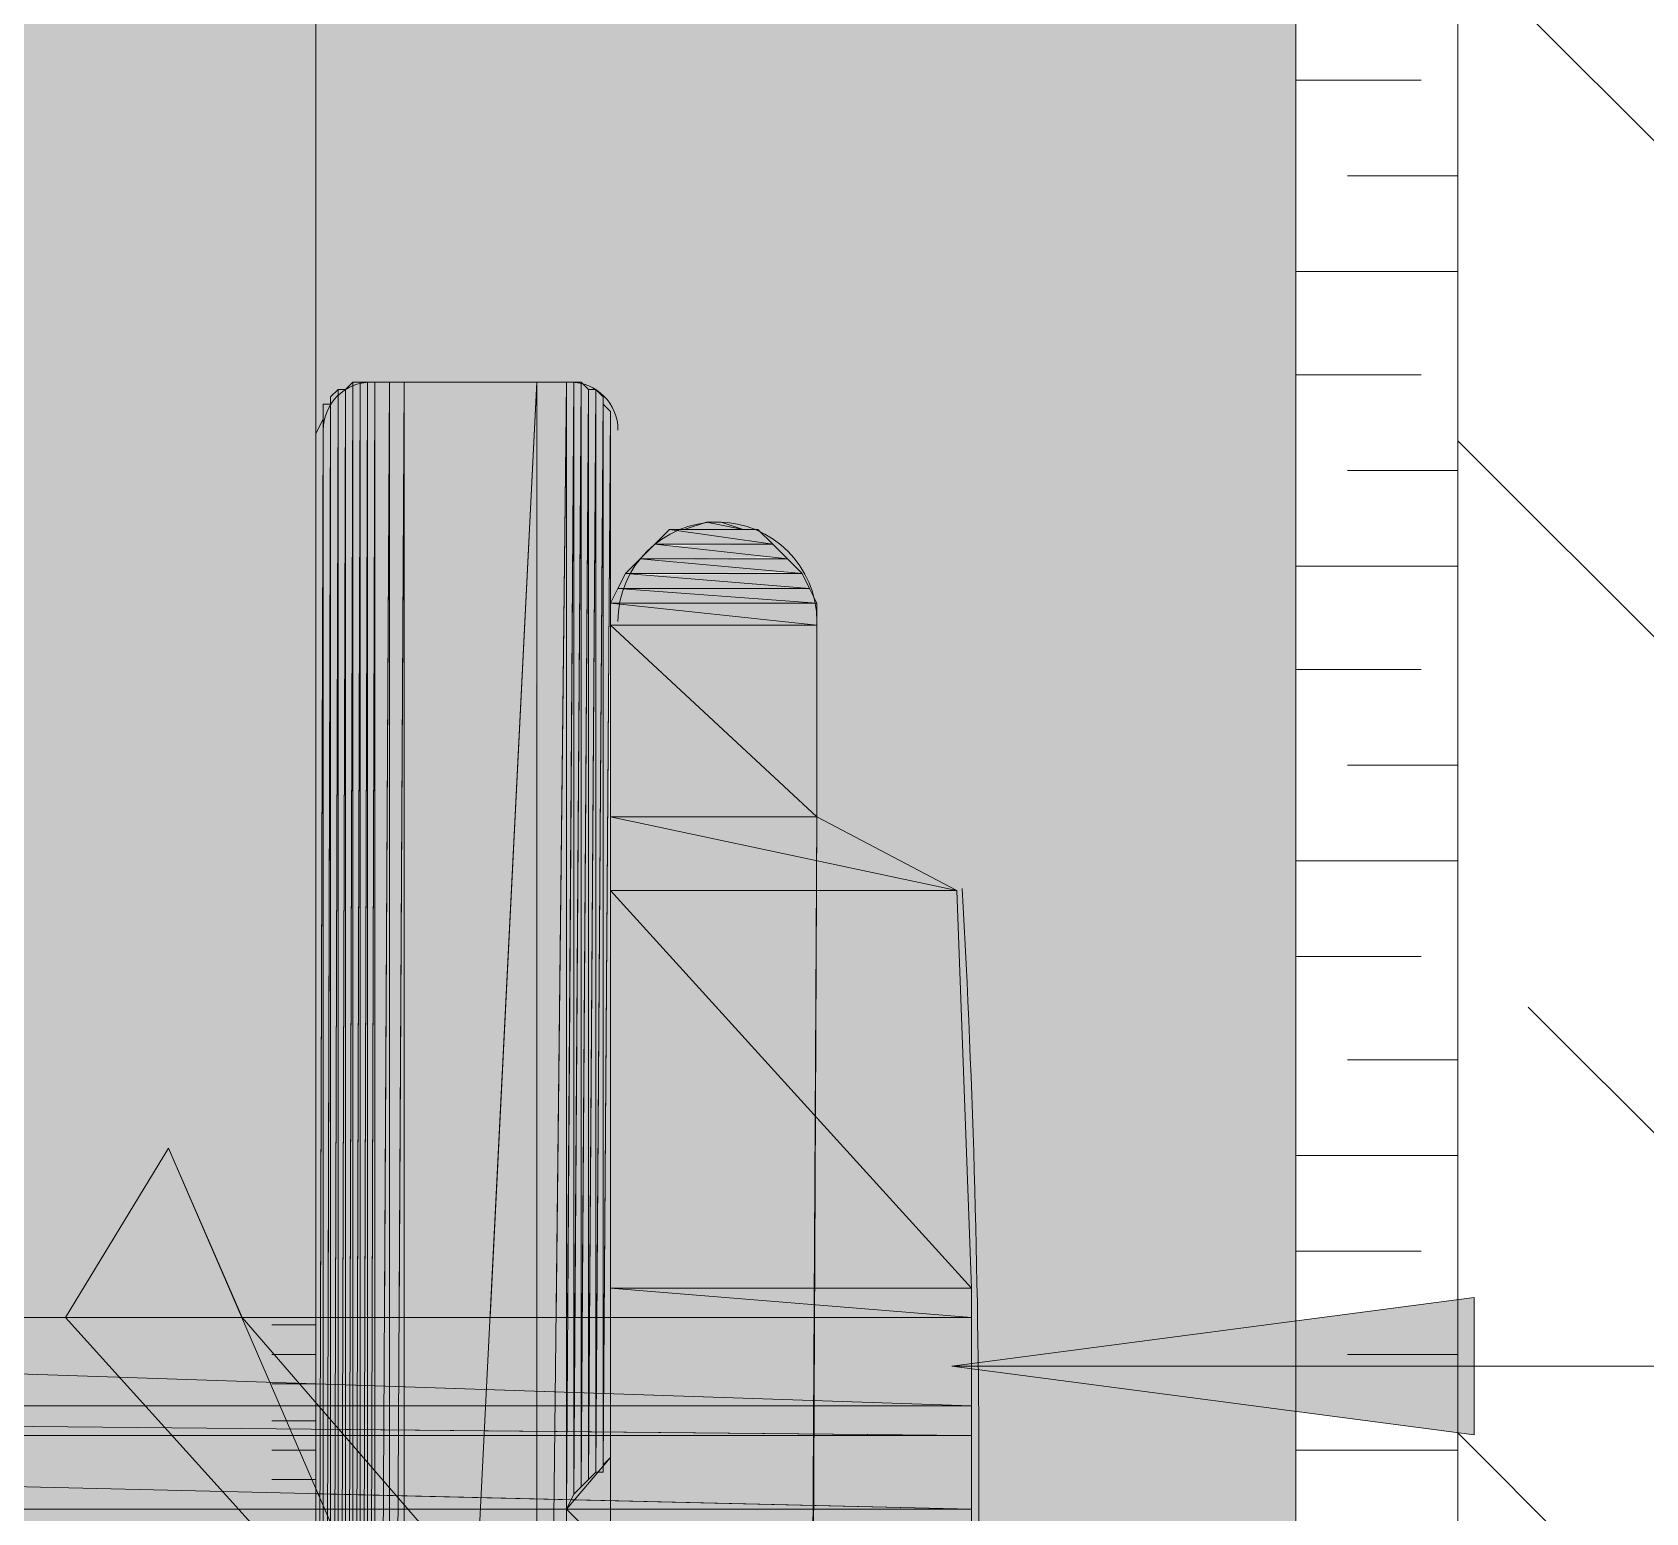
# Model space of a CAD drawing. Header units: millimetres. Extents: x 2518 to 53621, y 2061 to 18648.
# Drawn here: x 26799.8 to 27263.4, y 9406.5 to 9831.9 of the extents above; entities that cross this region are included whole.
import ezdxf

# ---------------------------------------------------------------- set-up
doc = ezdxf.new("R2010")
doc.units = ezdxf.units.MM
for name, color, linetype, lineweight in [('A-DETL', 7, 'Continuous', 9), ('A-DETL-6', 7, 'Continuous', 5), ('A-DETL-GENF', 7, 'Continuous', 9), ('G-ANNO-TEXT', 7, 'Continuous', 9)]:
    doc.layers.add(name, color=color, linetype=linetype, lineweight=lineweight)
doc.layers.add('A-DETL-GENF-1', color=7, linetype='Continuous', lineweight=9, true_color=0xd2d2d2)
doc.layers.add('A-DETL-GENF-13', color=7, linetype='Continuous', lineweight=9, true_color=0xdddddd)

msp = doc.modelspace()

# ---------------------------------------------------------------- hatches: boundary and pattern name
at = {"layer": 'A-DETL-GENF'}
h = msp.add_hatch(dxfattribs=at)
h.set_pattern_fill('FP_11', color=256, style=0, pattern_type=2)
h.set_pattern_definition([(135, (18390.64, 0), (-142.562, -142.562), []), (135, (18533.2, 0), (-142.562, -142.562), [252.016, -50.403, 1.676, -48.727])])
h.paths.add_polyline_path([(27209.4241, 8313.2378), (27416.8575, 8313.2378), (27416.8575, 9113.3378), (27613.7075, 9113.3378), (27613.7075, 8313.2378), (28136.5241, 8313.2378), (28136.5241, 13780.5878), (27209.4241, 13780.5878), (27209.4241, 8876.6997)])
h.paths.add_polyline_path([(27868.7658, 8333.4769), (27840.0045, 8337.2634), (27813.2033, 8348.3648), (27790.1886, 8366.0247), (27772.5287, 8389.0394), (27761.4273, 8415.8406), (27757.6408, 8444.6019), (27757.6408, 10130.3079), (27761.4273, 10159.0691), (27772.5287, 10185.8704), (27790.1886, 10208.8851), (27813.2033, 10226.5449), (27840.0045, 10237.6464), (27868.7658, 10241.4329), (27897.5271, 10237.6464), (27924.3283, 10226.5449), (27947.3431, 10208.8851), (27965.0029, 10185.8704), (27976.1043, 10159.0691), (27979.8908, 10130.3079), (27979.8908, 8444.6019), (27976.1043, 8415.8406), (27965.0029, 8389.0394), (27947.3431, 8366.0247), (27924.3283, 8348.3648), (27897.5271, 8337.2634)])
h = msp.add_hatch(color=256, dxfattribs=at)
h.paths.add_polyline_path([(26889.8075, 8979.9878), (26890.8569, 9352.5212), (26889.8075, 9352.5212), (26889.8075, 8982.1045)])
h.paths.add_polyline_path([(26889.8075, 9462.5878), (26891.1669, 9462.5878), (26891.9241, 9731.4045), (26889.8075, 9729.2878)])
h = msp.add_hatch(color=256, dxfattribs=at)
h.paths.add_polyline_path([(26891.9241, 8977.8712), (26891.9241, 9352.5212), (26890.8569, 9352.5212), (26889.8075, 8979.9878)])
h.paths.add_polyline_path([(26891.1669, 9462.5878), (26891.9241, 9462.5878), (26891.9241, 9731.4045)])
h = msp.add_hatch(color=256, dxfattribs=at)
h.paths.add_polyline_path([(26891.9241, 8977.8712), (26892.9765, 9352.5212), (26891.9241, 9352.5212), (26891.9241, 8979.9878)])
h.paths.add_polyline_path([(26891.9241, 9462.5878), (26893.2857, 9462.5878), (26894.0408, 9731.4045), (26891.9241, 9731.4045)])
h = msp.add_hatch(color=256, dxfattribs=at)
h.paths.add_polyline_path([(26894.0408, 8975.7545), (26894.0408, 9352.5212), (26892.9765, 9352.5212), (26891.9241, 8977.8712)])
h.paths.add_polyline_path([(26893.2857, 9462.5878), (26894.0408, 9462.5878), (26894.0408, 9731.4045)])
h = msp.add_hatch(color=256, dxfattribs=at)
h.paths.add_polyline_path([(26894.0408, 8975.7545), (26895.0962, 9352.5212), (26894.0408, 9352.5212), (26894.0408, 8977.8712)])
h.paths.add_polyline_path([(26894.0408, 9462.5878), (26895.4045, 9462.5878), (26896.1575, 9731.4045), (26894.0408, 9731.4045)])
h = msp.add_hatch(color=256, dxfattribs=at)
h.paths.add_polyline_path([(26896.1575, 8973.6378), (26896.1575, 9352.5212), (26895.0962, 9352.5212), (26894.0408, 8975.7545), (26895.8551, 8973.9402)])
h.paths.add_polyline_path([(26895.4045, 9462.5878), (26896.1575, 9462.5878), (26896.1575, 9731.4045)])
h = msp.add_hatch(color=256, dxfattribs=at)
h.paths.add_polyline_path([(26897.2158, 8973.6378), (26898.2741, 8973.6378), (26898.2741, 9352.5212), (26897.2158, 9352.5212), (26896.1575, 8973.6378)])
h.paths.add_polyline_path([(26897.5233, 9462.5878), (26898.2741, 9462.5878), (26898.2741, 9731.4045)])
h = msp.add_hatch(color=256, dxfattribs=at)
h.paths.add_polyline_path([(26896.1581, 8973.8729), (26897.2158, 9352.5212), (26896.1575, 9352.5212), (26896.1575, 8974.6962)])
h.paths.add_polyline_path([(26896.1575, 9462.5878), (26897.5233, 9462.5878), (26898.2741, 9731.4045), (26896.1575, 9731.4045)])
h = msp.add_hatch(color=256, dxfattribs=at)
h.paths.add_polyline_path([(26898.2741, 8973.6378), (26900.3908, 9352.5212), (26898.2741, 9352.5212), (26898.2741, 9326.914)])
h.paths.add_polyline_path([(26898.2741, 9462.5878), (26901.0057, 9462.5878), (26902.5075, 9731.4045), (26898.2741, 9731.4045)])
h = msp.add_hatch(color=256, dxfattribs=at)
h.paths.add_polyline_path([(26902.5075, 8971.5212), (26902.5075, 9352.5212), (26900.3908, 9352.5212), (26898.2741, 8973.6378), (26899.1208, 8973.2145)])
h.paths.add_polyline_path([(26901.0057, 9462.5878), (26902.5075, 9462.5878), (26902.5075, 9731.4045)])
h = msp.add_hatch(color=256, dxfattribs=at)
h.paths.add_polyline_path([(26906.7408, 8971.5212), (26906.7408, 9352.5212), (26904.63, 9352.5212), (26902.5075, 8971.5212)])
h.paths.add_polyline_path([(26905.2432, 9462.5878), (26906.7408, 9462.5878), (26906.7408, 9731.4045)])
h = msp.add_hatch(color=256, dxfattribs=at)
h.paths.add_polyline_path([(26902.5075, 8971.5212), (26904.63, 9352.5212), (26902.5075, 9352.5212), (26902.5075, 8972.4619)])
h.paths.add_polyline_path([(26902.5075, 9462.5878), (26905.2432, 9462.5878), (26906.7408, 9731.4045), (26902.5075, 9731.4045)])
h = msp.add_hatch(color=256, dxfattribs=at)
h.paths.add_polyline_path([(26906.7408, 8971.5212), (26923.999, 9315.7257), (26908.8575, 9352.5212), (26906.7408, 9352.5212), (26906.7408, 9326.914)])
h.paths.add_polyline_path([(26931.3625, 9462.5878), (26944.8408, 9731.4045), (26906.7408, 9731.4045), (26906.7408, 9462.5878), (26910.9741, 9462.5878)])
h = msp.add_hatch(color=256, dxfattribs=at)
h.paths.add_polyline_path([(26944.8408, 8963.0545), (26949.0428, 9344.3823), (26944.8408, 9336.7424), (26944.8408, 8964.1128)])
h.paths.add_polyline_path([(26950.3453, 9462.5878), (26953.3075, 9731.4045), (26944.8408, 9731.4045), (26944.8408, 9462.5878)])
for points in [[(26953.3075, 9462.5878), (26953.6672, 9462.5878), (26955.4241, 9731.4045), (26953.3075, 9731.4045), (26953.3075, 9552.0212)], [(26955.4241, 9462.5878), (26955.7606, 9462.5878), (26957.5408, 9731.4045), (26955.4241, 9731.4045), (26955.4241, 9552.0212)], [(26957.5408, 9462.5878), (26957.8675, 9462.5878), (26959.6575, 9729.2878), (26957.5408, 9731.4045), (26957.5408, 9552.0212)], [(26959.9721, 9462.5878), (26961.7741, 9729.2878), (26959.6575, 9729.2878), (26959.6575, 9462.5878)], [(26961.7741, 9462.5878), (26962.0786, 9462.5878), (26963.8908, 9727.1712), (26961.7741, 9729.2878), (26961.7741, 9552.0212)], [(26953.6672, 9462.5878), (26955.4241, 9462.5878), (26955.3826, 9725.0545), (26954.2517, 9552.0212)], [(26955.7606, 9462.5878), (26957.5408, 9462.5878), (26957.4988, 9725.0545), (26956.3528, 9552.0212)], [(26957.8675, 9462.5878), (26959.6575, 9462.5878), (26959.6291, 9725.0545), (26958.4678, 9552.0212)], [(26961.7741, 9462.5878), (26961.7455, 9725.0545), (26959.9721, 9462.5878)], [(26963.8908, 9462.5878), (26963.8763, 9725.0545), (26962.0786, 9462.5878)], [(26963.8908, 9462.5878), (26964.1869, 9462.5878), (26966.0075, 9722.9378), (26963.8908, 9725.0545), (26963.8908, 9552.0212)], [(27004.1075, 9684.8378), (27012.5741, 9684.8378), (26982.9408, 9689.0712), (26978.7075, 9684.8378), (26993.5241, 9684.8378)], [(27012.5741, 9684.8378), (27008.3408, 9689.0712), (26982.9408, 9689.0712), (27004.1075, 9686.0473)], [(27004.1075, 9689.0712), (26993.5241, 9691.1878), (26987.1741, 9689.0712), (26993.5241, 9689.0712)], [(27004.1075, 9689.0712), (26997.7575, 9691.1878), (26993.5241, 9691.1878)], [(26978.7075, 9680.6045), (27012.5741, 9681.0749), (26978.7075, 9684.8378), (26974.4741, 9680.6045)], [(27016.8075, 9680.6045), (27012.5741, 9684.8378), (26982.9408, 9684.3674), (27012.5741, 9681.0749)], [(26974.4741, 9676.3712), (27016.8075, 9676.756), (26974.4741, 9680.6045), (26970.2408, 9676.3712)], [(27021.0408, 9676.3712), (27016.8075, 9680.6045), (26978.7075, 9680.2196), (27016.8075, 9676.756)], [(27021.0408, 9672.1378), (27021.0408, 9672.3072), (26970.2408, 9676.3712), (26968.1241, 9672.1378), (26974.4741, 9672.1378)], [(27023.1575, 9672.1378), (27021.0408, 9676.3712), (26974.4741, 9676.0325), (27021.0408, 9672.3072)], [(26968.1241, 9667.9045), (27023.1575, 9668.0613), (26968.1241, 9672.1378), (26966.0075, 9667.9045)], [(27025.2741, 9667.9045), (27023.1575, 9672.1378), (26970.2408, 9671.981), (27023.1575, 9668.0613)], [(27025.2741, 9661.5545), (26966.0075, 9667.9045), (26966.0075, 9661.5545), (26968.1241, 9661.5545)], [(27025.2741, 9661.5545), (27025.2741, 9667.9045), (26968.1241, 9667.6777)], [(26966.0075, 9462.5878), (26965.5782, 9661.5545), (26964.1869, 9462.5878)], [(26966.0075, 9606.5212), (27025.2741, 9606.5212), (26966.0075, 9661.5545), (26966.0075, 9637.7141)], [(27025.2741, 9606.5212), (27025.2741, 9661.5545), (26966.0075, 9661.5545)], [(26966.0075, 9585.3545), (27065.4908, 9585.3545), (26966.0075, 9606.5212)], [(27065.4908, 9585.3545), (27025.2741, 9606.5212), (26966.0075, 9606.5212), (27042.8906, 9590.163)], [(26966.0075, 9471.0545), (27069.7241, 9471.0545), (26966.0075, 9585.3545), (26966.0075, 9552.0212)], [(27069.7241, 9471.0545), (27065.4908, 9585.3545), (26966.0075, 9585.3545), (26996.2543, 9552.0212)], [(27069.7241, 9462.5878), (26966.0075, 9471.0545), (26966.0075, 9462.5878)], [(27069.7241, 9462.5878), (27069.7241, 9471.0545), (26966.0075, 9471.0545)], [(27069.7241, 9437.1878), (27069.7241, 9462.5878), (26881.3408, 9462.5878), (26881.3408, 9443.5378), (26966.0075, 9440.6839)], [(26906.7408, 9437.1878), (27069.7241, 9437.1878), (26881.3408, 9443.5378), (26881.3408, 9437.1878), (26905.1017, 9437.1878)], [(27069.7241, 9428.7212), (27069.7241, 9437.1878), (26881.3408, 9437.1878), (26881.3408, 9430.4859), (26966.0075, 9429.6927)], [(26906.7408, 9428.7212), (27069.7241, 9428.7212), (26881.3408, 9430.4859), (26881.3408, 9428.7212), (26905.0546, 9428.7212)], [(27069.7241, 9407.5545), (27069.7241, 9428.7212), (26881.3408, 9428.7212), (26881.3408, 9411.9663), (26966.0075, 9409.9834)], [(26963.8908, 9407.5545), (27069.7241, 9407.5545), (26881.3408, 9411.9663), (26881.3408, 9407.5545), (26961.7741, 9407.5545)], [(27069.7241, 9384.2712), (27069.7241, 9407.5545), (26881.3408, 9407.5545), (26881.3408, 9388.6614), (27065.4908, 9384.3698)]]:
    msp.add_hatch(color=256, dxfattribs=at).paths.add_polyline_path(points)
h = msp.add_hatch(color=256, dxfattribs=at)
h.paths.add_polyline_path([(26885.5741, 8984.2212), (26886.6205, 9352.5212), (26885.5741, 9352.5212), (26885.5741, 8988.4545)])
h.paths.add_polyline_path([(26885.5741, 9462.5878), (26886.9331, 9462.5878), (26887.6908, 9729.2878), (26885.5741, 9727.1712), (26885.5741, 9725.0545)])
h = msp.add_hatch(color=256, dxfattribs=at)
h.paths.add_polyline_path([(26887.6908, 8982.1045), (26887.6908, 9352.5212), (26886.6205, 9352.5212), (26885.5741, 8984.2212)])
h.paths.add_polyline_path([(26886.9331, 9462.5878), (26887.6908, 9462.5878), (26887.6908, 9729.2878)])
h = msp.add_hatch(color=256, dxfattribs=at)
h.paths.add_polyline_path([(26887.6908, 8982.1045), (26888.7402, 9352.5212), (26887.6908, 9352.5212), (26887.6908, 8984.2212)])
h.paths.add_polyline_path([(26887.6908, 9462.5878), (26889.052, 9462.5878), (26889.8075, 9729.2878), (26887.6908, 9729.2878)])
h = msp.add_hatch(color=256, dxfattribs=at)
h.paths.add_polyline_path([(26889.8075, 8979.9878), (26889.8075, 9352.5212), (26888.7402, 9352.5212), (26887.6908, 8982.1045)])
h.paths.add_polyline_path([(26889.052, 9462.5878), (26889.8075, 9462.5878), (26889.8075, 9729.2878)])
h = msp.add_hatch(color=256, dxfattribs=at)
h.paths.add_polyline_path([(26881.3408, 8999.0378), (26882.3774, 9352.5212), (26881.3408, 9352.5212), (26881.3408, 9326.914)])
h.paths.add_polyline_path([(26881.3408, 9462.5878), (26882.7002, 9462.5878), (26883.4575, 9720.8212), (26881.3408, 9716.5878)])
h = msp.add_hatch(color=256, dxfattribs=at)
h.paths.add_polyline_path([(26883.4575, 8994.8045), (26883.4575, 9352.5212), (26882.3774, 9352.5212), (26881.3408, 8999.0378)])
h.paths.add_polyline_path([(26882.7002, 9462.5878), (26883.4575, 9462.5878), (26883.4575, 9720.8212)])
h = msp.add_hatch(color=256, dxfattribs=at)
h.paths.add_polyline_path([(26885.5741, 8988.4545), (26885.5741, 9352.5212), (26884.5037, 9352.5212), (26883.4575, 8988.4545)])
h.paths.add_polyline_path([(26884.8199, 9462.5878), (26885.5741, 9462.5878), (26885.5741, 9725.0545)])
h = msp.add_hatch(color=256, dxfattribs=at)
h.paths.add_polyline_path([(26883.4575, 8988.4545), (26884.5037, 9352.5212), (26883.4575, 9352.5212), (26883.4575, 8994.8045)])
h.paths.add_polyline_path([(26884.8199, 9462.5878), (26885.5741, 9725.0545), (26883.4575, 9725.0545), (26883.4575, 9462.5878)])
h = msp.add_hatch(color=256, dxfattribs=at)
h.paths.add_polyline_path([(26944.8408, 8963.0545), (26944.8408, 9336.7424), (26927.9075, 9305.9545), (26923.999, 9315.7257), (26906.7408, 8971.5212), (26935.739, 8965.0771)])
h.paths.add_polyline_path([(26935.739, 9462.5878), (26944.8408, 9462.5878), (26944.5224, 9725.0545), (26931.3625, 9462.5878)])
h = msp.add_hatch(color=256, dxfattribs=at)
h.paths.add_polyline_path([(26953.3075, 8958.8212), (26953.3075, 9350.4045), (26951.1908, 9348.2878), (26949.0428, 9344.3823), (26944.8408, 8963.0545)])
h.paths.add_polyline_path([(26950.3453, 9462.5878), (26953.3075, 9462.5878), (26953.2375, 9725.0545), (26951.3308, 9552.0212)])
at = {"layer": 'A-DETL-GENF-1'}
h = msp.add_hatch(dxfattribs=at)
h.set_pattern_fill('FP_9', color=256, style=0, pattern_type=2)
h.set_pattern_definition([(0, (18390.643, 0), (60.96, 15.24), [5.029, -40.691, 5.029, -40.691, -243.84]), (0, (18390.643, 0), (60.96, 15.24), [-91.44, 5.029, -86.411, 5.029, -40.691, -106.68]), (0, (18390.643, 0), (60.96, 15.24), [-228.6, 5.029, -25.451, 5.029, -71.171]), (120, (18413.503, 7.62), (-43.678227, 45.172909), [5.029, -40.691, 5.029, -40.691, -243.84]), (120, (18413.503, 7.62), (-43.678227, 45.172909), [-91.44, 5.029, -86.411, 5.029, -40.691, -106.68]), (120, (18413.503, 7.62), (-43.678227, 45.172909), [-228.6, 5.029, -25.451, 5.029, -71.171]), (240, (18421.123, 38.1), (-17.281773, -60.412909), [5.029, -40.691, 5.029, -40.691, -243.84]), (240, (18421.123, 38.1), (-17.281773, -60.412909), [-91.44, 5.029, -86.411, 5.029, -40.691, -106.68]), (240, (18421.123, 38.1), (-17.281773, -60.412909), [-228.6, 5.029, -25.451, 5.029, -71.171])])
h.paths.add_polyline_path([(25755.2741, 8156.6045), (26881.3408, 8156.6045), (26881.3408, 13780.5878), (25755.2741, 13780.5878), (25755.2741, 9352.5212)])
at = {"layer": 'A-DETL-GENF-13'}
h = msp.add_hatch(color=256, dxfattribs=at)
h.paths.add_polyline_path([(27162.8575, 8774.6712), (27162.8575, 13780.5878), (26881.3408, 13780.5878), (26881.3408, 9716.5878), (26883.4575, 9720.8212), (26883.4575, 9725.0545), (26885.5741, 9725.0545), (26885.5741, 9727.1712), (26887.6908, 9729.2878), (26889.8075, 9729.2878), (26891.9241, 9731.4045), (26957.5408, 9731.4045), (26959.6575, 9729.2878), (26961.7741, 9729.2878), (26963.8908, 9727.1712), (26963.8908, 9725.0545), (26966.0075, 9722.9378), (26966.0075, 9667.9045), (26970.2408, 9676.3712), (26982.9408, 9689.0712), (26987.1741, 9689.0712), (26993.5241, 9691.1878), (26997.7575, 9691.1878), (27004.1075, 9689.0712), (27008.3408, 9689.0712), (27021.0408, 9676.3712), (27025.2741, 9667.9045), (27025.2741, 9606.5212), (27065.4908, 9585.3545), (27069.7241, 9462.5878), (27069.7241, 9352.5212), (27065.4908, 9240.3378), (27023.1575, 9219.1712), (27023.1575, 9149.3212), (27021.0408, 9142.9712), (27018.9241, 9138.7378), (27010.4575, 9130.2712), (27006.2241, 9128.1545), (26999.8741, 9126.0378), (26989.2908, 9126.0378), (26985.0575, 9128.1545), (26978.7075, 9130.2712), (26974.4741, 9134.5045), (26972.3575, 9138.7378), (26968.1241, 9142.9712), (26968.1241, 9149.3212), (26966.0075, 9153.5545), (26966.0075, 9058.3045), (26972.3575, 9045.6045), (26976.5908, 9043.4878), (26978.7075, 9039.2545), (26980.8241, 9039.2545), (27027.3908, 9015.9712), (27040.6875, 9006.2402), (27065.4908, 8988.4545), (27078.1908, 8975.7545), (27099.3575, 8952.4712), (27126.8741, 8914.3712), (27148.0408, 8869.9212), (27158.6241, 8823.3545)])
h.paths.add_polyline_path([(26966.0075, 8292.0712), (27162.8575, 8292.0712), (27162.8575, 8774.6712), (27158.6241, 8728.1045), (27148.0408, 8681.5378), (27126.8741, 8637.0878), (27099.3575, 8596.8712), (27057.0241, 8554.5378), (27035.8575, 8539.7212), (27027.3908, 8535.4878), (27008.3408, 8524.9045), (26980.8241, 8512.2045), (26976.5908, 8507.9712), (26972.3575, 8505.8545), (26968.1241, 8497.3878), (26966.0075, 8491.0378), (26966.0075, 8426.4853)])
h.paths.add_polyline_path([(26881.3408, 8552.4212), (26883.4575, 8556.6545), (26883.4575, 8563.0045), (26885.5741, 8567.2378), (26887.6908, 8567.2378), (26889.8075, 8571.4712), (26896.1575, 8577.8212), (26900.3908, 8577.8212), (26904.6241, 8579.9378), (26908.8575, 8579.9378), (26942.7241, 8588.4045), (26966.0075, 8598.9878), (26970.2408, 8598.9878), (26972.3575, 8601.1045), (26976.5908, 8603.2212), (26978.7075, 8603.2212), (26980.8241, 8605.3378), (26985.0575, 8607.4545), (27008.3408, 8624.3878), (27035.8575, 8651.9045), (27057.0241, 8683.6545), (27069.7241, 8717.5212), (27078.1908, 8755.6212), (27078.1908, 8793.7212), (27071.8408, 8829.7045), (27065.4908, 8842.4045), (27057.0241, 8865.6878), (27035.8575, 8897.4378), (27027.3908, 8908.0212), (27010.4575, 8924.9545), (26985.0575, 8944.0045), (26980.8241, 8946.1212), (26978.7075, 8946.1212), (26976.5908, 8948.2378), (26972.3575, 8950.3545), (26970.2408, 8950.3545), (26968.1241, 8952.4712), (26966.0075, 8952.4712), (26955.4241, 8956.7045), (26953.3075, 8958.8212), (26944.8408, 8963.0545), (26906.7408, 8971.5212), (26902.5075, 8971.5212), (26897.2158, 8973.6378), (26895.8551, 8973.9402), (26885.5741, 8984.2212), (26885.5741, 8988.4545), (26883.4575, 8988.4545), (26883.4575, 8994.8045), (26881.3408, 8999.0378), (26881.3408, 8556.6545)])
at = {"layer": 'G-ANNO-TEXT'}
msp.add_hatch(color=256, dxfattribs=at).paths.add_polyline_path([(27064.0726, 9448.6026), (27214.0726, 9428.8547), (27214.0726, 9468.3505)])

# ---------------------------------------------------------------- linework, layer by layer
at = {"layer": 'A-DETL'}
for p, q in [((26881.3408, 8156.6045), (26881.3408, 13780.5878)), ((27162.8575, 8292.0712), (27162.8575, 13780.5878)), ((27209.4241, 13780.5878), (27209.4241, 8313.2378)), ((26891.9241, 9731.4045), (26889.8075, 9729.2878)), ((26891.9241, 9731.4045), (26891.1669, 9462.5878)), ((26894.0408, 9731.4045), (26891.9241, 9731.4045)), ((26891.9241, 9462.5878), (26891.9241, 9731.4045)), ((26894.0408, 9731.4045), (26893.2857, 9462.5878)), ((26896.1575, 9731.4045), (26894.0408, 9731.4045)), ((26894.0408, 9462.5878), (26894.0408, 9731.4045)), ((26896.1575, 9731.4045), (26895.4045, 9462.5878)), ((26898.2741, 9731.4045), (26896.1575, 9731.4045)), ((26896.1575, 9462.5878), (26896.1575, 9731.4045)), ((26897.5233, 9462.5878), (26898.2741, 9731.4045)), ((26902.5075, 9731.4045), (26898.2741, 9731.4045)), ((26898.2741, 9462.5878), (26898.2741, 9731.4045)), ((26902.5075, 9731.4045), (26901.0057, 9462.5878)), ((26906.7408, 9731.4045), (26902.5075, 9731.4045)), ((26902.5075, 9462.5878), (26902.5075, 9731.4045)), ((26905.2432, 9462.5878), (26906.7408, 9731.4045)), ((26944.8408, 9731.4045), (26906.7408, 9731.4045)), ((26906.7408, 9462.5878), (26906.7408, 9731.4045)), ((26944.8408, 9731.4045), (26931.3625, 9462.5878)), ((26953.3075, 9731.4045), (26944.8408, 9731.4045)), ((26944.8408, 9462.5878), (26944.8408, 9731.4045)), ((26953.3075, 9731.4045), (26950.3453, 9462.5878)), ((26955.4241, 9731.4045), (26953.3075, 9731.4045)), ((26953.3075, 9462.5878), (26953.3075, 9731.4045)), ((26953.6672, 9462.5878), (26955.4241, 9731.4045)), ((26957.5408, 9731.4045), (26955.4241, 9731.4045)), ((26955.4241, 9462.5878), (26955.4241, 9731.4045)), ((26955.7606, 9462.5878), (26957.5408, 9731.4045)), ((26959.6575, 9729.2878), (26957.5408, 9731.4045)), ((26957.5408, 9462.5878), (26957.5408, 9731.4045)), ((26887.6908, 9729.2878), (26885.5741, 9727.1712)), ((26885.5741, 9727.1712), (26885.5741, 9725.0545)), ((26887.6908, 9729.2878), (26886.9331, 9462.5878)), ((26889.8075, 9729.2878), (26887.6908, 9729.2878)), ((26887.6908, 9462.5878), (26887.6908, 9729.2878)), ((26889.8075, 9729.2878), (26889.052, 9462.5878)), ((26889.8075, 9462.5878), (26889.8075, 9729.2878)), ((26957.8675, 9462.5878), (26959.6575, 9729.2878)), ((26961.7741, 9729.2878), (26959.6575, 9729.2878)), ((26959.6575, 9462.5878), (26959.6575, 9729.2878)), ((26959.9721, 9462.5878), (26961.7741, 9729.2878)), ((26963.8908, 9727.1712), (26961.7741, 9729.2878)), ((26961.7741, 9462.5878), (26961.7741, 9729.2878)), ((26962.0786, 9462.5878), (26963.8908, 9727.1712)), ((26963.8908, 9462.5878), (26963.8908, 9727.1712)), ((26883.4575, 9720.8212), (26881.3408, 9716.5878)), ((26883.4575, 9720.8212), (26882.7002, 9462.5878)), ((26883.4575, 9725.0545), (26883.4575, 9720.8212)), ((26885.5741, 9725.0545), (26883.4575, 9725.0545)), ((26883.4575, 9462.5878), (26883.4575, 9720.8212)), ((26884.8199, 9462.5878), (26885.5741, 9725.0545)), ((26885.5741, 9462.5878), (26885.5741, 9725.0545)), ((26966.0075, 9722.9378), (26963.8908, 9725.0545)), ((26964.1869, 9462.5878), (26966.0075, 9722.9378)), ((26966.0075, 9667.9045), (26966.0075, 9722.9378)), ((26982.9408, 9689.0712), (26978.7075, 9684.8378)), ((26987.1741, 9689.0712), (26982.9408, 9689.0712)), ((27012.5741, 9684.8378), (26982.9408, 9689.0712)), ((26993.5241, 9691.1878), (26987.1741, 9689.0712)), ((26987.1741, 9689.0712), (27004.1075, 9689.0712)), ((26997.7575, 9691.1878), (26993.5241, 9691.1878)), ((27004.1075, 9689.0712), (26993.5241, 9691.1878)), ((27004.1075, 9689.0712), (26997.7575, 9691.1878)), ((27008.3408, 9689.0712), (27004.1075, 9689.0712)), ((27012.5741, 9684.8378), (27008.3408, 9689.0712)), ((26978.7075, 9684.8378), (26974.4741, 9680.6045)), ((27016.8075, 9680.6045), (26978.7075, 9684.8378)), ((26978.7075, 9684.8378), (27012.5741, 9684.8378)), ((27016.8075, 9680.6045), (27012.5741, 9684.8378)), ((26974.4741, 9680.6045), (26970.2408, 9676.3712)), ((27021.0408, 9676.3712), (26974.4741, 9680.6045)), ((26974.4741, 9680.6045), (27016.8075, 9680.6045)), ((27021.0408, 9676.3712), (27016.8075, 9680.6045)), ((26970.2408, 9676.3712), (26968.1241, 9672.1378)), ((27023.1575, 9672.1378), (26970.2408, 9676.3712)), ((26970.2408, 9676.3712), (27021.0408, 9676.3712)), ((27023.1575, 9672.1378), (27021.0408, 9676.3712)), ((26968.1241, 9672.1378), (26966.0075, 9667.9045)), ((27025.2741, 9667.9045), (26968.1241, 9672.1378)), ((26968.1241, 9672.1378), (27023.1575, 9672.1378)), ((27025.2741, 9667.9045), (27023.1575, 9672.1378)), ((26966.0075, 9667.9045), (26966.0075, 9661.5545)), ((26966.0075, 9667.9045), (27025.2741, 9661.5545)), ((26966.0075, 9667.9045), (27025.2741, 9667.9045)), ((27025.2741, 9661.5545), (27025.2741, 9667.9045)), ((26966.0075, 9661.5545), (26966.0075, 9606.5212)), ((26966.0075, 9661.5545), (27025.2741, 9606.5212)), ((26966.0075, 9661.5545), (27025.2741, 9661.5545)), ((27025.2741, 9606.5212), (27025.2741, 9661.5545)), ((26966.0075, 9606.5212), (26966.0075, 9585.3545)), ((26966.0075, 9606.5212), (27065.4908, 9585.3545)), ((26966.0075, 9606.5212), (27025.2741, 9606.5212)), ((27065.4908, 9585.3545), (27025.2741, 9606.5212)), ((26966.0075, 9585.3545), (26966.0075, 9471.0545)), ((26966.0075, 9585.3545), (27069.7241, 9471.0545)), ((26966.0075, 9585.3545), (27065.4908, 9585.3545)), ((27069.7241, 9471.0545), (27065.4908, 9585.3545)), ((26966.0075, 9471.0545), (26966.0075, 9462.5878)), ((26966.0075, 9471.0545), (27069.7241, 9462.5878)), ((26966.0075, 9471.0545), (27069.7241, 9471.0545)), ((27069.7241, 9462.5878), (27069.7241, 9471.0545)), ((26966.0075, 9462.5878), (26881.3408, 9462.5878)), ((26966.0075, 9462.5878), (27069.7241, 9462.5878)), ((27069.7241, 9437.1878), (27069.7241, 9462.5878)), ((27069.7241, 9437.1878), (26881.3408, 9443.5378)), ((26881.3408, 9437.1878), (27069.7241, 9437.1878)), ((27069.7241, 9428.7212), (27069.7241, 9437.1878)), ((26881.3408, 9430.4859), (27069.7241, 9428.7212)), ((26881.3408, 9428.7212), (27069.7241, 9428.7212)), ((27069.7241, 9407.5545), (27069.7241, 9428.7212)), ((27069.7241, 9407.5545), (26881.3408, 9411.9663)), ((26881.3408, 9407.5545), (27069.7241, 9407.5545)), ((27069.7241, 9384.2712), (27069.7241, 9407.5545))]:
    msp.add_line(p, q, dxfattribs=at)
at = {"layer": 'A-DETL-6'}
for p, q in [((26881.3408, 8156.6045), (26881.3408, 13780.5878)), ((26881.3408, 8292.0712), (26881.3408, 13780.5878)), ((26881.3408, 8268.7878), (26881.3408, 13780.5878)), ((26881.3408, 13780.5878), (26881.3408, 8156.6045)), ((27162.8575, 13780.5878), (27162.8575, 8313.2378)), ((27162.8575, 13780.5878), (27162.8575, 8292.0712)), ((27162.8575, 13780.5878), (27162.8575, 8292.0712)), ((27209.4241, 8313.2378), (27209.4241, 13780.5878)), ((27209.4241, 8313.2378), (27209.4241, 13780.5878)), ((27198.8408, 9818.1878), (27162.8575, 9818.1878)), ((27209.4241, 9790.6712), (27177.6741, 9790.6712)), ((26881.3408, 9054.0712), (26881.3408, 9763.1545)), ((27209.4241, 9763.1545), (27162.8575, 9763.1545)), ((26891.9241, 9731.4045), (26889.8075, 8979.9878)), ((26891.9241, 9731.4045), (26889.8075, 8979.9878)), ((26889.8075, 9729.2878), (26891.9241, 9731.4045)), ((26894.0408, 9731.4045), (26891.9241, 8977.8712)), ((26894.0408, 9731.4045), (26891.9241, 8977.8712)), ((26891.9241, 8977.8712), (26891.9241, 9731.4045)), ((26891.9241, 9731.4045), (26894.0408, 9731.4045)), ((26891.9241, 8977.8712), (26891.9241, 9731.4045)), ((26896.1575, 9731.4045), (26894.0408, 8975.7545)), ((26896.1575, 9731.4045), (26894.0408, 8975.7545)), ((26894.0408, 8975.7545), (26894.0408, 9731.4045)), ((26894.0408, 9731.4045), (26896.1575, 9731.4045)), ((26894.0408, 8975.7545), (26894.0408, 9731.4045)), ((26894.0408, 9731.4045), (26894.0408, 8975.7545)), ((26894.0408, 8975.7545), (26894.0408, 9731.4045)), ((26894.0408, 9731.4045), (26894.0408, 8975.7545)), ((26894.0408, 8975.7545), (26894.0408, 9731.4045)), ((26898.2741, 9731.4045), (26896.1575, 8973.6378)), ((26898.2741, 9731.4045), (26896.1575, 8973.6378)), ((26896.1575, 8973.6378), (26896.1575, 9731.4045)), ((26896.1575, 9731.4045), (26898.2741, 9731.4045)), ((26896.1575, 8973.6378), (26896.1575, 9731.4045)), ((26896.1575, 9731.4045), (26953.3075, 9731.4045)), ((26902.5075, 9731.4045), (26898.2741, 8973.6378)), ((26902.5075, 9731.4045), (26898.2741, 8973.6378)), ((26898.2741, 8973.6378), (26898.2741, 9731.4045)), ((26898.2741, 9731.4045), (26902.5075, 9731.4045)), ((26898.2741, 8973.6378), (26898.2741, 9731.4045)), ((26906.7408, 9731.4045), (26902.5075, 8971.5212)), ((26906.7408, 9731.4045), (26902.5075, 8971.5212)), ((26902.5075, 8971.5212), (26902.5075, 9731.4045)), ((26902.5075, 9731.4045), (26906.7408, 9731.4045)), ((26902.5075, 8971.5212), (26902.5075, 9731.4045)), ((26944.8408, 9731.4045), (26906.7408, 8971.5212)), ((26944.8408, 9731.4045), (26906.7408, 8971.5212)), ((26906.7408, 8971.5212), (26906.7408, 9731.4045)), ((26906.7408, 9731.4045), (26944.8408, 9731.4045)), ((26906.7408, 8971.5212), (26906.7408, 9731.4045)), ((26953.3075, 9731.4045), (26944.8408, 8963.0545)), ((26944.8408, 8963.0545), (26944.8408, 9731.4045)), ((26953.3075, 9731.4045), (26944.8408, 8963.0545)), ((26944.8408, 8963.0545), (26944.8408, 9731.4045)), ((26944.8408, 9731.4045), (26953.3075, 9731.4045)), ((26955.4241, 9731.4045), (26953.3075, 9407.5545)), ((26955.4241, 9731.4045), (26953.3075, 9407.5545)), ((26953.3075, 9407.5545), (26953.3075, 9731.4045)), ((26953.3075, 9731.4045), (26955.4241, 9731.4045)), ((26953.3075, 8958.8212), (26953.3075, 9731.4045)), ((26957.5408, 9731.4045), (26955.4241, 9411.7878)), ((26957.5408, 9731.4045), (26955.4241, 9411.7878)), ((26955.4241, 9411.7878), (26955.4241, 9731.4045)), ((26955.4241, 9731.4045), (26957.5408, 9731.4045)), ((26955.4241, 9411.7878), (26955.4241, 9731.4045)), ((26957.5408, 9413.9045), (26957.5408, 9731.4045)), ((26957.5408, 9731.4045), (26959.6575, 9729.2878)), ((26957.5408, 9413.9045), (26957.5408, 9731.4045)), ((27198.8408, 9733.5212), (27162.8575, 9733.5212)), ((26887.6908, 9729.2878), (26885.5741, 8984.2212)), ((26887.6908, 9729.2878), (26885.5741, 8984.2212)), ((26885.5741, 9727.1712), (26887.6908, 9729.2878)), ((26885.5741, 8984.2212), (26885.5741, 9727.1712)), ((26885.5741, 8984.2212), (26885.5741, 9727.1712)), ((26885.5741, 9727.1712), (26885.5741, 8984.2212)), ((26885.5741, 8984.2212), (26885.5741, 9727.1712)), ((26885.5741, 9727.1712), (26885.5741, 8984.2212)), ((26885.5741, 8984.2212), (26885.5741, 9727.1712)), ((26885.5741, 9727.1712), (26885.5741, 8988.4545)), ((26885.5741, 9727.1712), (26885.5741, 8988.4545)), ((26885.5741, 9725.0545), (26885.5741, 9727.1712)), ((26889.8075, 9729.2878), (26887.6908, 8982.1045)), ((26889.8075, 9729.2878), (26887.6908, 8982.1045)), ((26887.6908, 8982.1045), (26887.6908, 9729.2878)), ((26887.6908, 9729.2878), (26889.8075, 9729.2878)), ((26887.6908, 8982.1045), (26887.6908, 9729.2878)), ((26889.8075, 8979.9878), (26889.8075, 9729.2878)), ((26889.8075, 8979.9878), (26889.8075, 9729.2878)), ((26959.6575, 9729.2878), (26957.5408, 9413.9045)), ((26959.6575, 9729.2878), (26957.5408, 9413.9045)), ((26961.7741, 9729.2878), (26959.6575, 9416.0212)), ((26961.7741, 9729.2878), (26959.6575, 9416.0212)), ((26959.6575, 9416.0212), (26959.6575, 9729.2878)), ((26959.6575, 9729.2878), (26961.7741, 9729.2878)), ((26959.6575, 9416.0212), (26959.6575, 9729.2878)), ((26961.7741, 9418.1378), (26961.7741, 9729.2878)), ((26961.7741, 9729.2878), (26963.8908, 9727.1712)), ((26961.7741, 9418.1378), (26961.7741, 9729.2878)), ((26963.8908, 9727.1712), (26961.7741, 9418.1378)), ((26963.8908, 9727.1712), (26961.7741, 9418.1378)), ((26963.8908, 9418.1378), (26963.8908, 9727.1712)), ((26963.8908, 9727.1712), (26963.8908, 9725.0545)), ((26963.8908, 9418.1378), (26963.8908, 9727.1712)), ((26881.3408, 8999.0378), (26883.4575, 9720.8212)), ((26883.4575, 9720.8212), (26881.3408, 8999.0378)), ((26881.3408, 9716.5878), (26883.4575, 9720.8212)), ((26885.5741, 9725.0545), (26883.4575, 8988.4545)), ((26885.5741, 9725.0545), (26883.4575, 8988.4545)), ((26883.4575, 8988.4545), (26883.4575, 9725.0545)), ((26883.4575, 9725.0545), (26885.5741, 9725.0545)), ((26883.4575, 8988.4545), (26883.4575, 9725.0545)), ((26883.4575, 9725.0545), (26883.4575, 8990.5712)), ((26883.4575, 9725.0545), (26883.4575, 8990.5712)), ((26883.4575, 9722.9378), (26883.4575, 9725.0545)), ((26883.4575, 8990.5712), (26883.4575, 9722.9378)), ((26883.4575, 8990.5712), (26883.4575, 9722.9378)), ((26883.4575, 9722.9378), (26883.4575, 8992.6878)), ((26883.4575, 9722.9378), (26883.4575, 8992.6878)), ((26883.4575, 9720.8212), (26883.4575, 9722.9378)), ((26883.4575, 8992.6878), (26883.4575, 9720.8212)), ((26883.4575, 9720.8212), (26883.4575, 8994.8045)), ((26883.4575, 8992.6878), (26883.4575, 9720.8212)), ((26883.4575, 9720.8212), (26883.4575, 8994.8045)), ((26883.4575, 8994.8045), (26883.4575, 9720.8212)), ((26883.4575, 9720.8212), (26883.4575, 8994.8045)), ((26885.5741, 8988.4545), (26885.5741, 9725.0545)), ((26885.5741, 8988.4545), (26885.5741, 9725.0545)), ((26963.8908, 9420.2545), (26963.8908, 9725.0545)), ((26963.8908, 9725.0545), (26966.0075, 9722.9378)), ((26963.8908, 9420.2545), (26963.8908, 9725.0545)), ((26963.8908, 9725.0545), (26963.8908, 9418.1378)), ((26963.8908, 9725.0545), (26963.8908, 9418.1378)), ((26966.0075, 9722.9378), (26963.8908, 9420.2545)), ((26966.0075, 9722.9378), (26963.8908, 9420.2545)), ((26966.0075, 9720.8212), (26966.0075, 9722.9378)), ((26966.0075, 9722.9378), (26966.0075, 9422.3712)), ((26966.0075, 9422.3712), (26966.0075, 9722.9378)), ((26966.0075, 9720.8212), (26966.0075, 9422.3712)), ((26966.0075, 9422.3712), (26966.0075, 9720.8212)), ((26966.0075, 9422.3712), (26966.0075, 9720.8212)), ((26966.0075, 9422.3712), (26966.0075, 9720.8212)), ((26966.0075, 9720.8212), (26966.0075, 9716.5878)), ((26881.3408, 8999.0378), (26881.3408, 9716.5878)), ((26881.3408, 9716.5878), (26881.3408, 8999.0378)), ((26966.0075, 9716.5878), (26966.0075, 9422.3712)), ((26966.0075, 9422.3712), (26966.0075, 9716.5878)), ((26966.0075, 9716.5878), (26966.0075, 9422.3712)), ((26966.0075, 9716.5878), (26966.0075, 9576.8878)), ((27209.4241, 9706.0045), (27177.6741, 9706.0045)), ((26982.9408, 9689.0712), (26978.7075, 9684.8378)), ((27012.5741, 9684.8378), (26982.9408, 9689.0712)), ((27012.5741, 9684.8378), (26982.9408, 9689.0712)), ((26982.9408, 9689.0712), (27008.3408, 9689.0712)), ((26982.9408, 9689.0712), (27008.3408, 9689.0712)), ((26987.1741, 9689.0712), (26982.9408, 9689.0712)), ((26993.5241, 9691.1878), (26987.1741, 9689.0712)), ((27008.3408, 9689.0712), (26987.1741, 9689.0712)), ((27008.3408, 9689.0712), (26987.1741, 9689.0712)), ((26987.1741, 9689.0712), (27004.1075, 9689.0712)), ((26987.1741, 9689.0712), (27004.1075, 9689.0712)), ((27004.1075, 9689.0712), (26993.5241, 9691.1878)), ((27004.1075, 9689.0712), (26993.5241, 9691.1878)), ((26993.5241, 9691.1878), (26997.7575, 9691.1878)), ((26997.7575, 9691.1878), (27004.1075, 9689.0712)), ((27004.1075, 9689.0712), (27008.3408, 9689.0712)), ((27008.3408, 9689.0712), (27012.5741, 9684.8378)), ((26978.7075, 9684.8378), (26974.4741, 9680.6045)), ((27016.8075, 9680.6045), (26978.7075, 9684.8378)), ((27016.8075, 9680.6045), (26978.7075, 9684.8378)), ((26978.7075, 9684.8378), (27012.5741, 9684.8378)), ((26978.7075, 9684.8378), (27012.5741, 9684.8378)), ((27012.5741, 9684.8378), (27016.8075, 9680.6045)), ((26974.4741, 9680.6045), (26970.2408, 9676.3712)), ((27021.0408, 9676.3712), (26974.4741, 9680.6045)), ((27021.0408, 9676.3712), (26974.4741, 9680.6045)), ((26974.4741, 9680.6045), (27016.8075, 9680.6045)), ((26974.4741, 9680.6045), (27016.8075, 9680.6045)), ((27016.8075, 9680.6045), (27021.0408, 9676.3712)), ((26970.2408, 9676.3712), (26968.1241, 9672.1378)), ((27023.1575, 9672.1378), (26970.2408, 9676.3712)), ((27023.1575, 9672.1378), (26970.2408, 9676.3712)), ((26970.2408, 9676.3712), (27021.0408, 9676.3712)), ((26970.2408, 9676.3712), (27021.0408, 9676.3712)), ((27021.0408, 9676.3712), (27023.1575, 9672.1378)), ((27209.4241, 9678.4878), (27162.8575, 9678.4878)), ((26968.1241, 9672.1378), (26966.0075, 9667.9045)), ((27025.2741, 9667.9045), (26968.1241, 9672.1378)), ((27025.2741, 9667.9045), (26968.1241, 9672.1378)), ((26968.1241, 9672.1378), (27023.1575, 9672.1378)), ((26968.1241, 9672.1378), (27023.1575, 9672.1378)), ((27023.1575, 9672.1378), (27025.2741, 9667.9045)), ((27025.2741, 9661.5545), (26966.0075, 9667.9045)), ((26966.0075, 9667.9045), (26966.0075, 9661.5545)), ((27025.2741, 9661.5545), (26966.0075, 9667.9045)), ((26966.0075, 9667.9045), (27025.2741, 9667.9045)), ((26966.0075, 9667.9045), (27025.2741, 9667.9045)), ((27025.2741, 9667.9045), (27025.2741, 9661.5545)), ((27025.2741, 9606.5212), (26966.0075, 9661.5545)), ((26966.0075, 9661.5545), (26966.0075, 9606.5212)), ((27025.2741, 9606.5212), (26966.0075, 9661.5545)), ((26966.0075, 9661.5545), (27025.2741, 9661.5545)), ((26966.0075, 9661.5545), (26966.0075, 9462.5878)), ((26966.0075, 9153.5545), (26966.0075, 9661.5545)), ((26966.0075, 9661.5545), (27025.2741, 9661.5545)), ((27025.2741, 9606.5212), (27025.2741, 9661.5545)), ((27025.2741, 9661.5545), (27025.2741, 9606.5212)), ((27025.2741, 9661.5545), (27025.2741, 9606.5212)), ((27198.8408, 9648.8545), (27162.8575, 9648.8545)), ((27209.4241, 9621.3378), (27177.6741, 9621.3378)), ((27065.4908, 9585.3545), (26966.0075, 9606.5212)), ((26966.0075, 9606.5212), (26966.0075, 9585.3545)), ((27065.4908, 9585.3545), (26966.0075, 9606.5212)), ((26966.0075, 9606.5212), (27025.2741, 9606.5212)), ((26966.0075, 9606.5212), (27025.2741, 9606.5212)), ((27023.1575, 9153.5545), (27025.2741, 9606.5212)), ((27025.2741, 9606.5212), (27023.1575, 9219.1712)), ((27025.2741, 9606.5212), (27065.4908, 9585.3545)), ((27065.4908, 9585.3545), (27025.2741, 9606.5212)), ((27025.2741, 9606.5212), (27065.4908, 9585.3545)), ((27209.4241, 9593.8212), (27162.8575, 9593.8212)), ((27069.7241, 9471.0545), (26966.0075, 9585.3545)), ((26966.0075, 9585.3545), (26966.0075, 9471.0545)), ((27069.7241, 9471.0545), (26966.0075, 9585.3545)), ((26966.0075, 9585.3545), (27065.4908, 9585.3545)), ((26966.0075, 9585.3545), (27065.4908, 9585.3545)), ((27065.4908, 9585.3545), (27069.7241, 9471.0545)), ((26966.0075, 9576.8878), (26966.0075, 9562.0712)), ((27198.8408, 9566.3045), (27162.8575, 9566.3045)), ((26966.0075, 9562.0712), (26966.0075, 9549.3712)), ((26966.0075, 9549.3712), (26966.0075, 9422.3712)), ((27209.4241, 9536.6712), (27177.6741, 9536.6712)), ((26809.3741, 9462.5878), (26839.0075, 9511.2712)), ((26839.0075, 9511.2712), (26809.3741, 9462.5878)), ((26839.0075, 9511.2712), (26809.3741, 9462.5878)), ((26839.0075, 9511.2712), (26860.1741, 9462.5878)), ((26860.1741, 9462.5878), (26839.0075, 9511.2712)), ((26839.0075, 9511.2712), (26860.1741, 9462.5878)), ((26860.1741, 9462.5878), (26839.0075, 9511.2712)), ((26927.9075, 9305.9545), (26839.0075, 9511.2712)), ((27209.4241, 9509.1545), (27162.8575, 9509.1545)), ((27198.8408, 9481.6378), (27162.8575, 9481.6378)), ((27069.7241, 9462.5878), (26966.0075, 9471.0545)), ((26966.0075, 9471.0545), (27069.7241, 9471.0545)), ((26966.0075, 9471.0545), (27069.7241, 9471.0545)), ((27069.7241, 9462.5878), (26966.0075, 9471.0545)), ((26966.0075, 9471.0545), (26966.0075, 9462.5878)), ((27069.7241, 9471.0545), (27069.7241, 9462.5878)), ((27069.7241, 9437.1878), (26316.1908, 9462.5878)), ((27069.7241, 9437.1878), (26316.1908, 9462.5878)), ((26316.1908, 9462.5878), (27069.7241, 9462.5878)), ((26809.3741, 9462.5878), (26695.0741, 9462.5878)), ((26695.0741, 9462.5878), (26809.3741, 9462.5878)), ((26860.1741, 9462.5878), (26809.3741, 9462.5878)), ((26809.3741, 9462.5878), (26908.8575, 9352.5212)), ((26966.0075, 9462.5878), (26860.1741, 9462.5878)), ((26955.4241, 9352.5212), (26860.1741, 9462.5878)), ((26860.1741, 9462.5878), (26966.0075, 9462.5878)), ((26966.0075, 9462.5878), (27069.7241, 9462.5878)), ((27069.7241, 9462.5878), (27069.7241, 9437.1878)), ((26881.3408, 9460.4712), (26868.6408, 9460.4712)), ((26881.3408, 9452.0045), (26868.6408, 9452.0045)), ((27209.4241, 9452.0045), (27177.6741, 9452.0045)), ((26881.3408, 9443.5378), (26868.6408, 9443.5378)), ((27069.7241, 9428.7212), (26165.9075, 9437.1878)), ((27069.7241, 9428.7212), (26165.9075, 9437.1878)), ((26165.9075, 9437.1878), (27069.7241, 9437.1878)), ((26197.6575, 9437.1878), (27069.7241, 9437.1878)), ((27069.7241, 9437.1878), (27069.7241, 9428.7212)), ((27069.7241, 9407.5545), (26165.9075, 9428.7212)), ((26165.9075, 9428.7212), (27069.7241, 9428.7212)), ((26165.9075, 9428.7212), (27069.7241, 9407.5545)), ((26165.9075, 9428.7212), (27069.7241, 9428.7212)), ((26881.3408, 9432.9545), (26868.6408, 9432.9545)), ((27069.7241, 9428.7212), (27069.7241, 9407.5545)), ((26881.3408, 9424.4878), (26868.6408, 9424.4878)), ((27209.4241, 9424.4878), (27162.8575, 9424.4878)), ((26966.0075, 9422.3712), (26953.3075, 9407.5545)), ((26963.8908, 9420.2545), (26966.0075, 9422.3712)), ((26963.8908, 9418.1378), (26963.8908, 9420.2545)), ((26881.3408, 9416.0212), (26868.6408, 9416.0212)), ((26957.5408, 9413.9045), (26959.6575, 9416.0212)), ((26959.6575, 9416.0212), (26961.7741, 9418.1378)), ((26961.7741, 9418.1378), (26963.8908, 9418.1378)), ((26953.3075, 9407.5545), (26955.4241, 9411.7878)), ((26955.4241, 9411.7878), (26957.5408, 9413.9045)), ((26070.6575, 9407.5545), (27069.7241, 9407.5545)), ((27069.7241, 9407.5545), (26070.6575, 9407.5545)), ((26881.3408, 9407.5545), (26868.6408, 9407.5545)), ((26953.3075, 9407.5545), (26966.0075, 9394.8545)), ((26953.3075, 8958.8212), (26953.3075, 9407.5545)), ((26953.3075, 9407.5545), (26955.4241, 9405.4378)), ((27069.7241, 9407.5545), (27069.7241, 9384.2712))]:
    msp.add_line(p, q, dxfattribs=at)
for centre, radius, start, end in [((26897.2158, 9717.6462), 13.7583, 90, 180), ((26954.3658, 9717.6462), 13.7583, 0, 90), ((26996.6991, 9662.6128), 28.575, 90, 180), ((26996.6991, 9662.6128), 28.575, 90, 180), ((26996.6991, 9662.6128), 28.575, 0, 90), ((26996.6991, 9662.6128), 28.575, 0, 90), ((23965.6523, 9412.8462), 3106.1886, 356.8062742, 3.1937258), ((23965.6523, 9412.8462), 3106.1886, 356.8062742, 3.1937258)]:
    msp.add_arc(centre, radius, start, end, dxfattribs=at)
at = {"layer": 'G-ANNO-TEXT'}
for p, q in [((27214.0726, 9468.3505), (27064.0726, 9448.6026)), ((27214.0726, 9428.8547), (27214.0726, 9468.3505)), ((27064.0726, 9448.6026), (27214.0726, 9428.8547)), ((27064.0726, 9448.6026), (28451.7232, 9448.6026))]:
    msp.add_line(p, q, dxfattribs=at)

doc.saveas('drawing.dxf')
